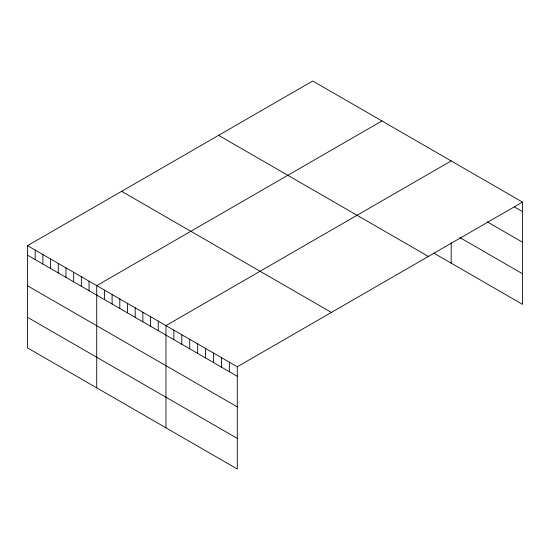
<?xml version="1.0" encoding="UTF-8"?>
<svg xmlns="http://www.w3.org/2000/svg" width="550" height="550" viewBox="0 0 550 550"><rect width="100%" height="100%" fill="white"/><g stroke="black" fill="none" stroke-linecap="round" stroke-linejoin="round"><path stroke-width="0.82" d="M27.5 245.664L237.277 366.774L237.277 469.006L27.5 347.896L27.5 245.664L312.723 80.994L522.5 202.104L522.5 304.336L433.696 253.062M381.947 120.959L96.724 285.629L96.724 387.86M451.179 160.93L165.956 325.6L165.956 427.831M237.277 366.774L522.5 202.104M514.573 207.034L522.5 211.606M487.197 221.829L522.5 242.206M459.821 237.545L522.5 273.735M218.597 135.334L428.374 256.444M121.626 191.324L331.403 312.434M27.5 255.166L237.277 376.283M27.5 285.766L237.277 406.876M27.5 317.295L237.277 438.405M451.179 242.756L451.179 263.154M229.35 362.203L229.35 371.704M221.423 357.624L221.423 367.125M213.503 353.052L213.503 362.553M205.576 348.473L205.576 357.974M197.649 343.901L197.649 353.402M189.729 339.322L189.729 348.824M181.803 334.751L181.803 344.252M173.876 330.172L173.876 339.673M158.262 321.159L158.262 330.66M150.569 316.718L150.569 326.219M142.876 312.276L142.876 321.778M135.183 307.835L135.183 317.336M127.49 303.394L127.49 312.895M119.804 298.952L119.804 308.454M112.111 294.511L112.111 304.012M104.417 290.07L104.417 299.571M89.031 281.194L89.031 290.696M81.345 276.753L81.345 286.254M73.652 272.312L73.652 281.813M65.959 267.871L65.959 277.372M58.266 263.429L58.266 272.931M50.573 258.988L50.573 268.489M42.886 254.547L42.886 264.048M35.193 250.106L35.193 259.607"/></g></svg>
